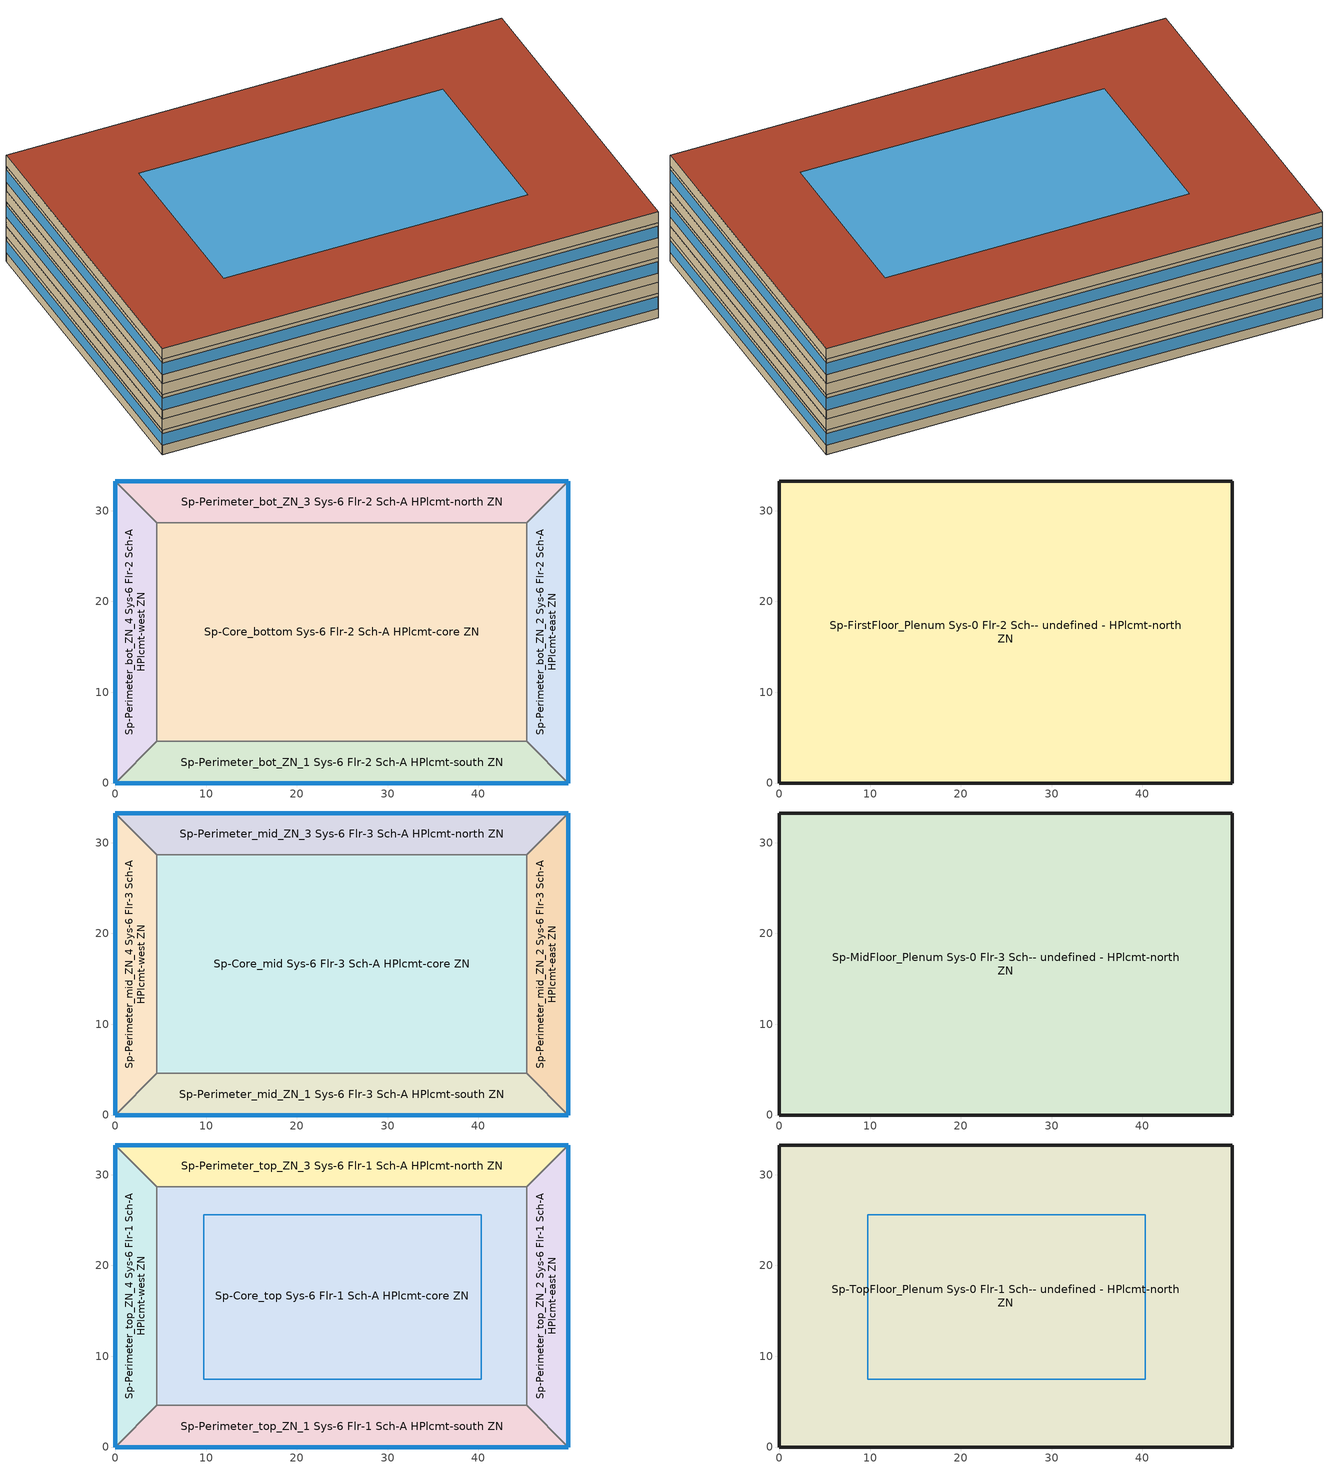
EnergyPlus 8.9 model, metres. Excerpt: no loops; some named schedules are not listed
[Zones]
Sp-Core_bottom Sys-6 Flr-2 Sch-A HPlcmt-core ZN
 floor ground (Customized opaque construction {63694fdd-92aa-4eea-9706-33f9e571802f} to conductance of 0.757): 45.34,28.7 45.34,4.57 4.57,4.57 4.57,28.7 z0
 wall to Sp-Perimeter_bot_ZN_2 Sys-6 Flr-2 Sch-A HPlcmt-east ZN (Typical Interior Wall): 45.34,4.57 45.34,28.7 z0:2.74
 wall to Sp-Perimeter_bot_ZN_3 Sys-6 Flr-2 Sch-A HPlcmt-north ZN (Typical Interior Wall): 45.34,28.7 4.57,28.7 z0:2.74
 wall to Sp-Perimeter_bot_ZN_1 Sys-6 Flr-2 Sch-A HPlcmt-south ZN (Typical Interior Wall): 4.57,4.57 45.34,4.57 z0:2.74
 wall to Sp-Perimeter_bot_ZN_4 Sys-6 Flr-2 Sch-A HPlcmt-west ZN (Typical Interior Wall): 4.57,28.7 4.57,4.57 z0:2.74
Sp-Perimeter_bot_ZN_1 Sys-6 Flr-2 Sch-A HPlcmt-south ZN
 floor ground (Customized opaque construction {63694fdd-92aa-4eea-9706-33f9e571802f} to conductance of 0.757): 45.34,4.57 49.91,0 0,0 4.57,4.57 z0
 wall outside (Customized opaque construction {9a10af6f-2136-4d12-8e47-a366c279f865} to conductance of 0.247): 0,0 49.91,0 z0:2.74
 wall to Sp-Perimeter_bot_ZN_2 Sys-6 Flr-2 Sch-A HPlcmt-east ZN (Typical Interior Wall): 49.91,0 45.34,4.57 z0:2.74
 wall to Sp-Perimeter_bot_ZN_4 Sys-6 Flr-2 Sch-A HPlcmt-west ZN (Typical Interior Wall): 4.57,4.57 0,0 z0:2.74
 window (Customized Fenestration: cond=0.220 tvis=0.220 tsol=0.232): 0,0 49.91,0 z1.02:2.33
Sp-Perimeter_bot_ZN_2 Sys-6 Flr-2 Sch-A HPlcmt-east ZN
 floor ground (Customized opaque construction {63694fdd-92aa-4eea-9706-33f9e571802f} to conductance of 0.757): 49.91,33.27 49.91,0 45.34,4.57 45.34,28.7 z0
 wall outside (Customized opaque construction {9a10af6f-2136-4d12-8e47-a366c279f865} to conductance of 0.247): 49.91,0 49.91,33.27 z0:2.74
 wall to Sp-Perimeter_bot_ZN_3 Sys-6 Flr-2 Sch-A HPlcmt-north ZN (Typical Interior Wall): 49.91,33.27 45.34,28.7 z0:2.74
 window (Customized Fenestration: cond=0.220 tvis=0.220 tsol=0.232): 49.91,0 49.91,33.27 z1.02:2.33
Sp-Perimeter_bot_ZN_3 Sys-6 Flr-2 Sch-A HPlcmt-north ZN
 floor ground (Customized opaque construction {63694fdd-92aa-4eea-9706-33f9e571802f} to conductance of 0.757): 49.91,33.27 45.34,28.7 4.57,28.7 0,33.27 z0
 wall outside (Customized opaque construction {9a10af6f-2136-4d12-8e47-a366c279f865} to conductance of 0.247): 49.91,33.27 0,33.27 z0:2.74
 wall to Sp-Perimeter_bot_ZN_4 Sys-6 Flr-2 Sch-A HPlcmt-west ZN (Typical Interior Wall): 0,33.27 4.57,28.7 z0:2.74
 window (Customized Fenestration: cond=0.220 tvis=0.220 tsol=0.232): 49.91,33.27 0,33.27 z1.02:2.33
Sp-Perimeter_bot_ZN_4 Sys-6 Flr-2 Sch-A HPlcmt-west ZN
 floor ground (Customized opaque construction {63694fdd-92aa-4eea-9706-33f9e571802f} to conductance of 0.757): 0,33.27 4.57,28.7 4.57,4.57 0,0 z0
 wall outside (Customized opaque construction {9a10af6f-2136-4d12-8e47-a366c279f865} to conductance of 0.247): 0,33.27 0,0 z0:2.74
 window (Customized Fenestration: cond=0.220 tvis=0.220 tsol=0.232): 0,33.27 0,0 z1.02:2.33
Sp-FirstFloor_Plenum Sys-0 Flr-2 Sch-- undefined - HPlcmt-north ZN
 floor to Sp-Perimeter_bot_ZN_1 Sys-6 Flr-2 Sch-A HPlcmt-south ZN (Typical Interior Floor): 45.34,4.57 49.91,0 0,0 4.57,4.57 z2.74
 floor to Sp-Perimeter_bot_ZN_2 Sys-6 Flr-2 Sch-A HPlcmt-east ZN (Typical Interior Floor): 49.91,33.27 49.91,0 45.34,4.57 45.34,28.7 z2.74
 floor to Sp-Perimeter_bot_ZN_3 Sys-6 Flr-2 Sch-A HPlcmt-north ZN (Typical Interior Floor): 49.91,33.27 45.34,28.7 4.57,28.7 0,33.27 z2.74
 floor to Sp-Perimeter_bot_ZN_4 Sys-6 Flr-2 Sch-A HPlcmt-west ZN (Typical Interior Floor): 0,33.27 4.57,28.7 4.57,4.57 0,0 z2.74
 floor to Sp-Core_bottom Sys-6 Flr-2 Sch-A HPlcmt-core ZN (Typical Interior Floor): 45.34,28.7 45.34,4.57 4.57,4.57 4.57,28.7 z2.74
 wall outside (Customized opaque construction {9a10af6f-2136-4d12-8e47-a366c279f865} to conductance of 0.247): 49.91,0 49.91,33.27 0,33.27 0,0 49.91,0 z2.74:3.96
Sp-Core_mid Sys-6 Flr-3 Sch-A HPlcmt-core ZN
 floor to Sp-FirstFloor_Plenum Sys-0 Flr-2 Sch-- undefined - HPlcmt-north ZN (Typical Interior Floor): 45.34,28.7 45.34,4.57 4.57,4.57 4.57,28.7 z3.96
 wall to Sp-Perimeter_mid_ZN_2 Sys-6 Flr-3 Sch-A HPlcmt-east ZN (Typical Interior Wall): 45.34,4.57 45.34,28.7 z3.96:6.71
 wall to Sp-Perimeter_mid_ZN_3 Sys-6 Flr-3 Sch-A HPlcmt-north ZN (Typical Interior Wall): 45.34,28.7 4.57,28.7 z3.96:6.71
 wall to Sp-Perimeter_mid_ZN_1 Sys-6 Flr-3 Sch-A HPlcmt-south ZN (Typical Interior Wall): 4.57,4.57 45.34,4.57 z3.96:6.71
 wall to Sp-Perimeter_mid_ZN_4 Sys-6 Flr-3 Sch-A HPlcmt-west ZN (Typical Interior Wall): 4.57,28.7 4.57,4.57 z3.96:6.71
Sp-Perimeter_mid_ZN_1 Sys-6 Flr-3 Sch-A HPlcmt-south ZN
 floor to Sp-FirstFloor_Plenum Sys-0 Flr-2 Sch-- undefined - HPlcmt-north ZN (Typical Interior Floor): 45.34,4.57 49.91,0 0,0 4.57,4.57 z3.96
 wall outside (Customized opaque construction {9a10af6f-2136-4d12-8e47-a366c279f865} to conductance of 0.247): 0,0 49.91,0 z3.96:6.71
 wall to Sp-Perimeter_mid_ZN_2 Sys-6 Flr-3 Sch-A HPlcmt-east ZN (Typical Interior Wall): 49.91,0 45.34,4.57 z3.96:6.71
 wall to Sp-Perimeter_mid_ZN_4 Sys-6 Flr-3 Sch-A HPlcmt-west ZN (Typical Interior Wall): 4.57,4.57 0,0 z3.96:6.71
 window (Customized Fenestration: cond=0.220 tvis=0.220 tsol=0.232): 0,0 49.91,0 z4.98:6.29
Sp-Perimeter_mid_ZN_2 Sys-6 Flr-3 Sch-A HPlcmt-east ZN
 floor to Sp-FirstFloor_Plenum Sys-0 Flr-2 Sch-- undefined - HPlcmt-north ZN (Typical Interior Floor): 49.91,33.27 49.91,0 45.34,4.57 45.34,28.7 z3.96
 wall outside (Customized opaque construction {9a10af6f-2136-4d12-8e47-a366c279f865} to conductance of 0.247): 49.91,0 49.91,33.27 z3.96:6.71
 wall to Sp-Perimeter_mid_ZN_3 Sys-6 Flr-3 Sch-A HPlcmt-north ZN (Typical Interior Wall): 49.91,33.27 45.34,28.7 z3.96:6.71
 window (Customized Fenestration: cond=0.220 tvis=0.220 tsol=0.232): 49.91,0 49.91,33.27 z4.98:6.29
Sp-Perimeter_mid_ZN_3 Sys-6 Flr-3 Sch-A HPlcmt-north ZN
 floor to Sp-FirstFloor_Plenum Sys-0 Flr-2 Sch-- undefined - HPlcmt-north ZN (Typical Interior Floor): 49.91,33.27 45.34,28.7 4.57,28.7 0,33.27 z3.96
 wall outside (Customized opaque construction {9a10af6f-2136-4d12-8e47-a366c279f865} to conductance of 0.247): 49.91,33.27 0,33.27 z3.96:6.71
 wall to Sp-Perimeter_mid_ZN_4 Sys-6 Flr-3 Sch-A HPlcmt-west ZN (Typical Interior Wall): 0,33.27 4.57,28.7 z3.96:6.71
 window (Customized Fenestration: cond=0.220 tvis=0.220 tsol=0.232): 49.91,33.27 0,33.27 z4.98:6.29
Sp-Perimeter_mid_ZN_4 Sys-6 Flr-3 Sch-A HPlcmt-west ZN
 floor to Sp-FirstFloor_Plenum Sys-0 Flr-2 Sch-- undefined - HPlcmt-north ZN (Typical Interior Floor): 0,33.27 4.57,28.7 4.57,4.57 0,0 z3.96
 wall outside (Customized opaque construction {9a10af6f-2136-4d12-8e47-a366c279f865} to conductance of 0.247): 0,33.27 0,0 z3.96:6.71
 window (Customized Fenestration: cond=0.220 tvis=0.220 tsol=0.232): 0,33.27 0,0 z4.98:6.29
Sp-MidFloor_Plenum Sys-0 Flr-3 Sch-- undefined - HPlcmt-north ZN
 floor to Sp-Perimeter_mid_ZN_1 Sys-6 Flr-3 Sch-A HPlcmt-south ZN (Typical Interior Floor): 45.34,4.57 49.91,0 0,0 4.57,4.57 z6.71
 floor to Sp-Perimeter_mid_ZN_2 Sys-6 Flr-3 Sch-A HPlcmt-east ZN (Typical Interior Floor): 49.91,33.27 49.91,0 45.34,4.57 45.34,28.7 z6.71
 floor to Sp-Perimeter_mid_ZN_3 Sys-6 Flr-3 Sch-A HPlcmt-north ZN (Typical Interior Floor): 49.91,33.27 45.34,28.7 4.57,28.7 0,33.27 z6.71
 floor to Sp-Perimeter_mid_ZN_4 Sys-6 Flr-3 Sch-A HPlcmt-west ZN (Typical Interior Floor): 0,33.27 4.57,28.7 4.57,4.57 0,0 z6.71
 floor to Sp-Core_mid Sys-6 Flr-3 Sch-A HPlcmt-core ZN (Typical Interior Floor): 45.34,28.7 45.34,4.57 4.57,4.57 4.57,28.7 z6.71
 wall outside (Customized opaque construction {9a10af6f-2136-4d12-8e47-a366c279f865} to conductance of 0.247): 49.91,0 49.91,33.27 0,33.27 0,0 49.91,0 z6.71:7.92
Sp-Core_top Sys-6 Flr-1 Sch-A HPlcmt-core ZN
 floor to Sp-MidFloor_Plenum Sys-0 Flr-3 Sch-- undefined - HPlcmt-north ZN (Typical Interior Floor): 45.34,28.7 45.34,4.57 4.57,4.57 4.57,28.7 z7.92
 wall to Sp-Perimeter_top_ZN_2 Sys-6 Flr-1 Sch-A HPlcmt-east ZN (Typical Interior Wall): 45.34,4.57 45.34,28.7 z7.92:10.67
 wall to Sp-Perimeter_top_ZN_3 Sys-6 Flr-1 Sch-A HPlcmt-north ZN (Typical Interior Wall): 45.34,28.7 4.57,28.7 z7.92:10.67
 wall to Sp-Perimeter_top_ZN_1 Sys-6 Flr-1 Sch-A HPlcmt-south ZN (Typical Interior Wall): 4.57,4.57 45.34,4.57 z7.92:10.67
 wall to Sp-Perimeter_top_ZN_4 Sys-6 Flr-1 Sch-A HPlcmt-west ZN (Typical Interior Wall): 4.57,28.7 4.57,4.57 z7.92:10.67
 skylight inside (Customized Fenestration: cond=0.220 tvis=0.898 tsol=0.837): 40.32,7.47 40.32,25.58 9.75,25.58 9.75,7.47 z10.67
Sp-Perimeter_top_ZN_1 Sys-6 Flr-1 Sch-A HPlcmt-south ZN
 floor to Sp-MidFloor_Plenum Sys-0 Flr-3 Sch-- undefined - HPlcmt-north ZN (Typical Interior Floor): 45.34,4.57 49.91,0 0,0 4.57,4.57 z7.92
 wall outside (Customized opaque construction {9a10af6f-2136-4d12-8e47-a366c279f865} to conductance of 0.247): 0,0 49.91,0 z7.92:10.67
 wall to Sp-Perimeter_top_ZN_2 Sys-6 Flr-1 Sch-A HPlcmt-east ZN (Typical Interior Wall): 49.91,0 45.34,4.57 z7.92:10.67
 wall to Sp-Perimeter_top_ZN_4 Sys-6 Flr-1 Sch-A HPlcmt-west ZN (Typical Interior Wall): 4.57,4.57 0,0 z7.92:10.67
 window (Customized Fenestration: cond=0.220 tvis=0.220 tsol=0.232): 0,0 49.91,0 z8.95:10.25
Sp-Perimeter_top_ZN_2 Sys-6 Flr-1 Sch-A HPlcmt-east ZN
 floor to Sp-MidFloor_Plenum Sys-0 Flr-3 Sch-- undefined - HPlcmt-north ZN (Typical Interior Floor): 49.91,33.27 49.91,0 45.34,4.57 45.34,28.7 z7.92
 wall outside (Customized opaque construction {9a10af6f-2136-4d12-8e47-a366c279f865} to conductance of 0.247): 49.91,0 49.91,33.27 z7.92:10.67
 wall to Sp-Perimeter_top_ZN_3 Sys-6 Flr-1 Sch-A HPlcmt-north ZN (Typical Interior Wall): 49.91,33.27 45.34,28.7 z7.92:10.67
 window (Customized Fenestration: cond=0.220 tvis=0.220 tsol=0.232): 49.91,0 49.91,33.27 z8.95:10.25
Sp-Perimeter_top_ZN_3 Sys-6 Flr-1 Sch-A HPlcmt-north ZN
 floor to Sp-MidFloor_Plenum Sys-0 Flr-3 Sch-- undefined - HPlcmt-north ZN (Typical Interior Floor): 49.91,33.27 45.34,28.7 4.57,28.7 0,33.27 z7.92
 wall outside (Customized opaque construction {9a10af6f-2136-4d12-8e47-a366c279f865} to conductance of 0.247): 49.91,33.27 0,33.27 z7.92:10.67
 wall to Sp-Perimeter_top_ZN_4 Sys-6 Flr-1 Sch-A HPlcmt-west ZN (Typical Interior Wall): 0,33.27 4.57,28.7 z7.92:10.67
 window (Customized Fenestration: cond=0.220 tvis=0.220 tsol=0.232): 49.91,33.27 0,33.27 z8.95:10.25
Sp-Perimeter_top_ZN_4 Sys-6 Flr-1 Sch-A HPlcmt-west ZN
 floor to Sp-MidFloor_Plenum Sys-0 Flr-3 Sch-- undefined - HPlcmt-north ZN (Typical Interior Floor): 0,33.27 4.57,28.7 4.57,4.57 0,0 z7.92
 wall outside (Customized opaque construction {9a10af6f-2136-4d12-8e47-a366c279f865} to conductance of 0.247): 0,33.27 0,0 z7.92:10.67
 window (Customized Fenestration: cond=0.220 tvis=0.220 tsol=0.232): 0,33.27 0,0 z8.95:10.25
Sp-TopFloor_Plenum Sys-0 Flr-1 Sch-- undefined - HPlcmt-north ZN
 floor to Sp-Perimeter_top_ZN_1 Sys-6 Flr-1 Sch-A HPlcmt-south ZN (Typical Interior Floor): 45.34,4.57 49.91,0 0,0 4.57,4.57 z10.67
 floor to Sp-Perimeter_top_ZN_2 Sys-6 Flr-1 Sch-A HPlcmt-east ZN (Typical Interior Floor): 49.91,33.27 49.91,0 45.34,4.57 45.34,28.7 z10.67
 floor to Sp-Perimeter_top_ZN_3 Sys-6 Flr-1 Sch-A HPlcmt-north ZN (Typical Interior Floor): 49.91,33.27 45.34,28.7 4.57,28.7 0,33.27 z10.67
 floor to Sp-Perimeter_top_ZN_4 Sys-6 Flr-1 Sch-A HPlcmt-west ZN (Typical Interior Floor): 0,33.27 4.57,28.7 4.57,4.57 0,0 z10.67
 floor to Sp-Core_top Sys-6 Flr-1 Sch-A HPlcmt-core ZN (Typical Interior Floor): 45.34,28.7 45.34,4.57 4.57,4.57 4.57,28.7 z10.67
 wall outside (Customized opaque construction {9a10af6f-2136-4d12-8e47-a366c279f865} to conductance of 0.247): 49.91,0 49.91,33.27 0,33.27 0,0 49.91,0 z10.67:11.89
 roof outside (Customized opaque construction {86125d64-8c4d-4eb4-9fef-85a99954333d} to conductance of 0.183): 49.91,0 49.91,33.27 0,33.27 0,0 z11.89
 skylight (Customized Fenestration: cond=0.220 tvis=0.898 tsol=0.837): 40.32,7.47 40.32,25.58 9.75,25.58 9.75,7.47 z11.89
[Building]
NECB 2011-MediumOffice-NECB HDD Method-CAN_PQ_Montreal.Intl.AP.716270_CWEC.epw created: 2017-06-30 14:18:17 +0000: North Axis {deg}=0; Terrain=City; Loads Convergence Tolerance Value=0.04; Temperature Convergence Tolerance Value {deltaC}=0.2; Solar Distribution=FullInteriorAndExterior; Maximum Number of Warmup Days=25; Minimum Number of Warmup Days=6
[Site:Location]
Montreal Int'l: Latitude {deg}=45.47; Longitude {deg}=-73.75; Time Zone {hr}=-5; Elevation {m}=36
[Site:GroundTemperature:BuildingSurface]
19.527, 19.502, 19.536, 19.598, 20.002, 21.64, 22.225, 22.375, 21.449, 20.121, 19.802, 19.633
[Site:WaterMainsTemperature]
Calculation Method=Correlation; Annual Average Outdoor Air Temperature {C}=6.25; Maximum Difference In Monthly Average Outdoor Air Temperatures {deltaC}=30.2
[SizingPeriod:DesignDay] Day of Month=21; Dry-Bulb Temperature Range Modifier Type=DefaultMultipliers; Barometric Pressure {Pa}=100893; Rain Indicator=No; Snow Indicator=No; Daylight Saving Time Indicator=No
Name | Month | Day Type | Maximum Dry-Bulb Temperature {C} | Daily Dry-Bulb Temperature Range {deltaC} | Humidity Condition Type | Wetbulb or DewPoint at Maximum Dry-Bulb {C} | Wind Speed {m/s} | Wind Direction {deg} | Solar Model Indicator | ASHRAE Clear Sky Optical Depth for Beam Irradiance (taub) | ASHRAE Clear Sky Optical Depth for Diffuse Irradiance (taud) | Enthalpy at Maximum Dry-Bulb {J/kg} | Sky Clearness
Montreal Int'l Ann Clg .4% Condns DB=>MWB | 7 | SummerDesignDay | 30 | 9.3 | Wetbulb | 22.1 | 4.9 | 220 | ASHRAETau | 0.465 | 1.966
Montreal Int'l Ann Clg .4% Condns DP=>MDB | 7 | SummerDesignDay | 26 | 9.3 | Dewpoint | 21.6 | 4.9 | 220 | ASHRAETau | 0.465 | 1.966
Montreal Int'l Ann Clg .4% Condns Enth=>MDB | 7 | SummerDesignDay | 28.1 | 9.3 | Enthalpy |  | 4.9 | 220 | ASHRAETau | 0.465 | 1.966 | 69300
Montreal Int'l Ann Clg .4% Condns WB=>MDB | 7 | SummerDesignDay | 28.1 | 9.3 | Wetbulb | 23.2 | 4.9 | 220 | ASHRAETau | 0.465 | 1.966
Montreal Int'l Ann Htg 99.6% Condns DB | 1 | WinterDesignDay | -23.7 | 0 | Wetbulb | -23.7 | 3.9 | 260 | ASHRAEClearSky |  |  |  | 0
Montreal Int'l Ann Htg Wind 99.6% Condns WS=>MCDB | 1 | WinterDesignDay | -5.3 | 0 | Wetbulb | -5.3 | 12.9 | 260 | ASHRAEClearSky |  |  |  | 0
Montreal Int'l Ann Hum_n 99.6% Condns DP=>MCDB | 1 | WinterDesignDay | -23 | 0 | Dewpoint | -30.5 | 3.9 | 260 | ASHRAEClearSky |  |  |  | 0
[Material] Thermal Absorptance=0.9
Name | Roughness | Thickness {m} | Conductivity {W/m-K} | Density {kg/m3} | Specific Heat {J/kg-K} | Solar Absorptance | Visible Absorptance
1/2IN Gypsum 1 | Smooth | 0.0127 | 0.16 | 784.9 | 830 | 0.4 | 0.4
100mm Normalweight concrete floor | MediumSmooth | 0.1016 | 2.31 | 2322 | 832 | 0.7 | 0.7
1IN Stucco 1 | Smooth | 0.0253 | 0.6918 | 1858 | 837 | 0.7 | 0.92
6 in. Normalweight Concrete Floor 1 | MediumRough | 0.1524 | 2.31 | 2322 | 832 | 0.7 | 0.7
8IN CONCRETE HW RefBldg 1 | Rough | 0.2032 | 1.311 | 2240 | 836.8 | 0.7 | 0.7
G01 13mm gypsum board | Smooth | 0.0127 | 0.16 | 800 | 1090 | 0.7 | 0.5
Metal Roof Surface 1 | Smooth | 0.0008 | 45.28 | 7824 | 500 | 0.7 | 0.7
[Material:NoMass] Thermal Absorptance=0.9; Solar Absorptance=0.7
Name | Roughness | Thermal Resistance {m2-K/W} | Visible Absorptance
CP02 CARPET PAD | VeryRough | 0.21648 | 0.8
Typical Carpet Pad 2 | Smooth | 1.25503 | 0.8
Typical Insulation R-10.11 1 | Smooth | 3.77764 | 0.7
Typical Insulation R-19.63 1 | Smooth | 5.46446 | 0.7
[WindowMaterial:SimpleGlazingSystem] U-Factor {W/m2-K}=2.2; Solar Heat Gain Coefficient=0.6; Visible Transmittance=0.21
Customized Fenestration:: cond=0.220 tvis=0.220 tsol=0.232; Customized Fenestration:: cond=0.220 tvis=0.898 tsol=0.837
[Construction]
Customized Fenestration: cond=0.220 tvis=0.220 tsol=0.232: Customized Fenestration:: cond=0.220 tvis=0.220 tsol=0.232
Customized Fenestration: cond=0.220 tvis=0.898 tsol=0.837: Customized Fenestration:: cond=0.220 tvis=0.898 tsol=0.837
Customized opaque construction {63694fdd-92aa-4eea-9706-33f9e571802f} to conductance of 0.757: 6 in. Normalweight Concrete Floor 1, Typical Carpet Pad 2
Customized opaque construction {86125d64-8c4d-4eb4-9fef-85a99954333d} to conductance of 0.183: Metal Roof Surface 1, Typical Insulation R-19.63 1
Customized opaque construction {9a10af6f-2136-4d12-8e47-a366c279f865} to conductance of 0.247: 1IN Stucco 1, 8IN CONCRETE HW RefBldg 1, Typical Insulation R-10.11 1, 1/2IN Gypsum 1
Typical Interior Floor: 100mm Normalweight concrete floor, CP02 CARPET PAD
Typical Interior Wall: G01 13mm gypsum board, G01 13mm gypsum board
[Zone]
Name | Part of Total Floor Area
Sp-Core_bottom Sys-6 Flr-2 Sch-A HPlcmt-core ZN; Sp-Core_mid Sys-6 Flr-3 Sch-A HPlcmt-core ZN; Sp-Core_top Sys-6 Flr-1 Sch-A HPlcmt-core ZN; Sp-Perimeter_bot_ZN_1 Sys-6 Flr-2 Sch-A HPlcmt-south ZN; Sp-Perimeter_bot_ZN_2 Sys-6 Flr-2 Sch-A HPlcmt-east ZN; Sp-Perimeter_bot_ZN_3 Sys-6 Flr-2 Sch-A HPlcmt-north ZN; Sp-Perimeter_bot_ZN_4 Sys-6 Flr-2 Sch-A HPlcmt-west ZN; Sp-Perimeter_mid_ZN_1 Sys-6 Flr-3 Sch-A HPlcmt-south ZN; Sp-Perimeter_mid_ZN_2 Sys-6 Flr-3 Sch-A HPlcmt-east ZN; Sp-Perimeter_mid_ZN_3 Sys-6 Flr-3 Sch-A HPlcmt-north ZN; Sp-Perimeter_mid_ZN_4 Sys-6 Flr-3 Sch-A HPlcmt-west ZN; Sp-Perimeter_top_ZN_1 Sys-6 Flr-1 Sch-A HPlcmt-south ZN; Sp-Perimeter_top_ZN_2 Sys-6 Flr-1 Sch-A HPlcmt-east ZN; Sp-Perimeter_top_ZN_3 Sys-6 Flr-1 Sch-A HPlcmt-north ZN; Sp-Perimeter_top_ZN_4 Sys-6 Flr-1 Sch-A HPlcmt-west ZN | Yes
Sp-FirstFloor_Plenum Sys-0 Flr-2 Sch-- undefined - HPlcmt-north ZN; Sp-MidFloor_Plenum Sys-0 Flr-3 Sch-- undefined - HPlcmt-north ZN; Sp-TopFloor_Plenum Sys-0 Flr-1 Sch-- undefined - HPlcmt-north ZN | No
[OtherEquipment] Fuel Type=None; Zone or ZoneList=Sp-Core_top Sys-6 Flr-1 Sch-A HPlcmt-core ZN
Name | Schedule | Design Level Calculation Method | Power per Zone Floor Area {W/m2} | Fraction Latent | Design Level {W}
Other Equipment 3 | AS Latent plants loads hourly | Watts/Area | 426.5 | 1
Other Equipment 4 | AS Sensible plants loads hourly | EquipmentLevel |  |  | -140105
[ZoneInfiltration:DesignFlowRate] Schedule=Always On Discrete; Design Flow Rate Calculation Method=Flow/ExteriorArea; Flow per Exterior Surface Area {m3/s-m2}=0.00025; Constant Term Coefficient=0; Temperature Term Coefficient=0; Velocity Term Coefficient=0.224; Velocity Squared Term Coefficient=0
Name | Zone or ZoneList
FirstFloor_Plenum Infiltration | Sp-FirstFloor_Plenum Sys-0 Flr-2 Sch-- undefined - HPlcmt-north ZN
MidFloor_Plenum Infiltration | Sp-MidFloor_Plenum Sys-0 Flr-3 Sch-- undefined - HPlcmt-north ZN
Perimeter_bot_ZN_1 Infiltration | Sp-Perimeter_bot_ZN_1 Sys-6 Flr-2 Sch-A HPlcmt-south ZN
Perimeter_bot_ZN_2 Infiltration | Sp-Perimeter_bot_ZN_2 Sys-6 Flr-2 Sch-A HPlcmt-east ZN
Perimeter_bot_ZN_3 Infiltration | Sp-Perimeter_bot_ZN_3 Sys-6 Flr-2 Sch-A HPlcmt-north ZN
Perimeter_bot_ZN_4 Infiltration | Sp-Perimeter_bot_ZN_4 Sys-6 Flr-2 Sch-A HPlcmt-west ZN
Perimeter_mid_ZN_1 Infiltration | Sp-Perimeter_mid_ZN_1 Sys-6 Flr-3 Sch-A HPlcmt-south ZN
Perimeter_mid_ZN_2 Infiltration | Sp-Perimeter_mid_ZN_2 Sys-6 Flr-3 Sch-A HPlcmt-east ZN
Perimeter_mid_ZN_3 Infiltration | Sp-Perimeter_mid_ZN_3 Sys-6 Flr-3 Sch-A HPlcmt-north ZN
Perimeter_mid_ZN_4 Infiltration | Sp-Perimeter_mid_ZN_4 Sys-6 Flr-3 Sch-A HPlcmt-west ZN
Perimeter_top_ZN_1 Infiltration | Sp-Perimeter_top_ZN_1 Sys-6 Flr-1 Sch-A HPlcmt-south ZN
Perimeter_top_ZN_2 Infiltration | Sp-Perimeter_top_ZN_2 Sys-6 Flr-1 Sch-A HPlcmt-east ZN
Perimeter_top_ZN_3 Infiltration | Sp-Perimeter_top_ZN_3 Sys-6 Flr-1 Sch-A HPlcmt-north ZN
Perimeter_top_ZN_4 Infiltration | Sp-Perimeter_top_ZN_4 Sys-6 Flr-1 Sch-A HPlcmt-west ZN
TopFloor_Plenum Infiltration | Sp-TopFloor_Plenum Sys-0 Flr-1 Sch-- undefined - HPlcmt-north ZN
[AvailabilityManager:NightCycle] Applicability Schedule=Always On Discrete; Control Type=CycleOnAny; Thermostat Tolerance {deltaC}=1; Cycling Run Time Control Type=FixedRunTime; Cycling Run Time {s}=3600
Name | Fan Schedule
Availability Manager Night Cycle 1 | VAV with Reheat Occ Sch
Availability Manager Night Cycle 2 | VAV with Reheat 1 Occ Sch
Availability Manager Night Cycle 3 | VAV with Reheat 2 Occ Sch
Availability Manager Night Cycle 4 | VAV with Reheat 2 Occ Sch 1
[AvailabilityManager:Scheduled] Schedule=Always On Discrete
Air Loop HVAC Outdoor Air System 1 Availability Manager; Air Loop HVAC Outdoor Air System 2 Availability Manager; Air Loop HVAC Outdoor Air System 3 Availability Manager; Air Loop HVAC Outdoor Air System 4 Availability Manager
[Schedule:Day:Interval]
VAV with Reheat Occ Sch Sunday; VAV with Reheat Occ Sch Saturday; VAV with Reheat 1 Occ Sch Sunday; VAV with Reheat 1 Occ Sch Saturday; VAV with Reheat 2 Occ Sch Sunday; VAV with Reheat 2 Occ Sch Saturday; VAV with Reheat 2 Occ Sch Saturday 1; VAV with Reheat 2 Occ Sch Sunday 1: No, 24:00, 0
VAV with Reheat Occ Sch Monday; VAV with Reheat Occ Sch Tuesday; VAV with Reheat Occ Sch Wednesday; VAV with Reheat Occ Sch Thursday; VAV with Reheat Occ Sch Friday; VAV with Reheat 1 Occ Sch Monday; VAV with Reheat 1 Occ Sch Tuesday; VAV with Reheat 1 Occ Sch Wednesday; VAV with Reheat 1 Occ Sch Thursday; VAV with Reheat 1 Occ Sch Friday; VAV with Reheat 2 Occ Sch Monday; VAV with Reheat 2 Occ Sch Tuesday; VAV with Reheat 2 Occ Sch Wednesday; VAV with Reheat 2 Occ Sch Thursday; VAV with Reheat 2 Occ Sch Friday; VAV with Reheat 2 Occ Sch Friday 1; VAV with Reheat 2 Occ Sch Monday 1; VAV with Reheat 2 Occ Sch Thursday 1; VAV with Reheat 2 Occ Sch Tuesday 1; VAV with Reheat 2 Occ Sch Wednesday 1: No, 08:00, 0, 19:00, 1, 24:00, 0
VAV with Reheat Occ Sch Default; VAV with Reheat Occ Sch Summer Design Day; VAV with Reheat Occ Sch Winter Design Day; VAV with Reheat 1 Occ Sch Default; VAV with Reheat 1 Occ Sch Summer Design Day; VAV with Reheat 1 Occ Sch Winter Design Day; VAV with Reheat 2 Occ Sch Default; VAV with Reheat 2 Occ Sch Summer Design Day; VAV with Reheat 2 Occ Sch Winter Design Day; VAV with Reheat 2 Occ Sch Default 1; VAV with Reheat 2 Occ Sch Summer Design Day 1; VAV with Reheat 2 Occ Sch Winter Design Day 1: No, 24:00, 1
[Schedule:Week:Daily]
Schedule:Week:Daily {f358a6f6-5791-4cfd-af24-f6d74286000a}: VAV with Reheat Occ Sch Sunday, VAV with Reheat Occ Sch Monday, VAV with Reheat Occ Sch Tuesday, VAV with Reheat Occ Sch Wednesday, VAV with Reheat Occ Sch Thursday, VAV with Reheat Occ Sch Friday, VAV with Reheat Occ Sch Saturday, VAV with Reheat Occ Sch Default, VAV with Reheat Occ Sch Summer Design Day, VAV with Reheat Occ Sch Winter Design Day, VAV with Reheat Occ Sch Default, VAV with Reheat Occ Sch Default
Schedule:Week:Daily {8429d56f-9693-40a6-b5c5-7f30f7c3da73}: VAV with Reheat 1 Occ Sch Sunday, VAV with Reheat 1 Occ Sch Monday, VAV with Reheat 1 Occ Sch Tuesday, VAV with Reheat 1 Occ Sch Wednesday, VAV with Reheat 1 Occ Sch Thursday, VAV with Reheat 1 Occ Sch Friday, VAV with Reheat 1 Occ Sch Saturday, VAV with Reheat 1 Occ Sch Default, VAV with Reheat 1 Occ Sch Summer Design Day, VAV with Reheat 1 Occ Sch Winter Design Day, VAV with Reheat 1 Occ Sch Default, VAV with Reheat 1 Occ Sch Default
Schedule:Week:Daily {a7101027-c0b6-408a-b666-00702ab1a611}: VAV with Reheat 2 Occ Sch Sunday, VAV with Reheat 2 Occ Sch Monday, VAV with Reheat 2 Occ Sch Tuesday, VAV with Reheat 2 Occ Sch Wednesday, VAV with Reheat 2 Occ Sch Thursday, VAV with Reheat 2 Occ Sch Friday, VAV with Reheat 2 Occ Sch Saturday, VAV with Reheat 2 Occ Sch Default, VAV with Reheat 2 Occ Sch Summer Design Day, VAV with Reheat 2 Occ Sch Winter Design Day, VAV with Reheat 2 Occ Sch Default, VAV with Reheat 2 Occ Sch Default
Schedule:Week:Daily {48df3ada-ded0-4ee6-b2bc-7b8c0399b598}: VAV with Reheat 2 Occ Sch Sunday 1, VAV with Reheat 2 Occ Sch Monday 1, VAV with Reheat 2 Occ Sch Tuesday 1, VAV with Reheat 2 Occ Sch Wednesday 1, VAV with Reheat 2 Occ Sch Thursday 1, VAV with Reheat 2 Occ Sch Friday 1, VAV with Reheat 2 Occ Sch Saturday 1, VAV with Reheat 2 Occ Sch Default 1, VAV with Reheat 2 Occ Sch Summer Design Day 1, VAV with Reheat 2 Occ Sch Winter Design Day 1, VAV with Reheat 2 Occ Sch Default 1, VAV with Reheat 2 Occ Sch Default 1
[Schedule:Year]
VAV with Reheat Occ Sch: Schedule:Week:Daily {f358a6f6-5791-4cfd-af24-f6d74286000a}, 1, 1, 12, 31
VAV with Reheat 1 Occ Sch: Schedule:Week:Daily {8429d56f-9693-40a6-b5c5-7f30f7c3da73}, 1, 1, 12, 31
VAV with Reheat 2 Occ Sch: Schedule:Week:Daily {a7101027-c0b6-408a-b666-00702ab1a611}, 1, 1, 12, 31
VAV with Reheat 2 Occ Sch 1: Schedule:Week:Daily {48df3ada-ded0-4ee6-b2bc-7b8c0399b598}, 1, 1, 12, 31
[Schedule:Constant]
Always On Discrete: Hourly Value=1
